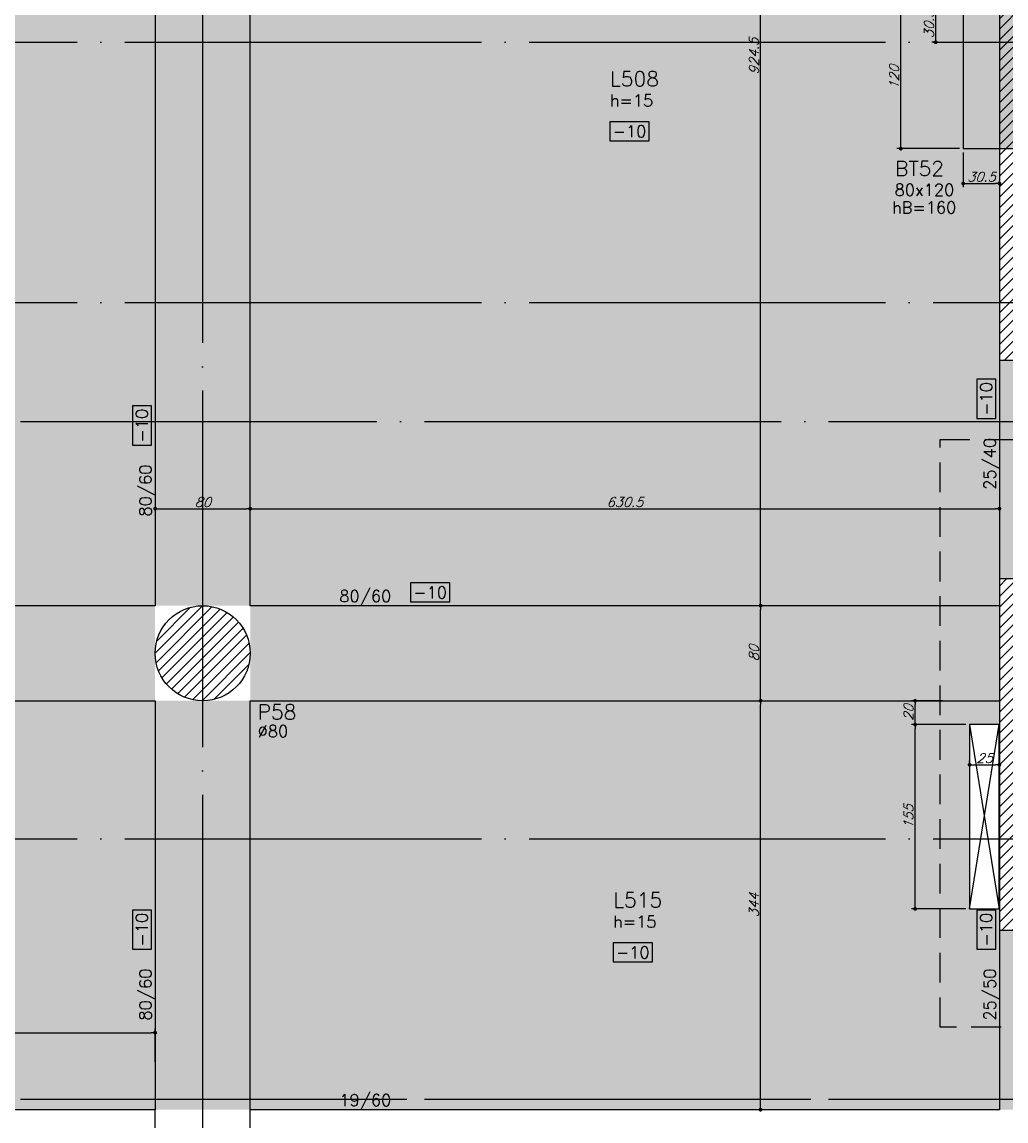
# Model space of a CAD drawing. Header units: millimetres. Extents: x -4245 to 5400, y -2094 to 2406.
# Drawn here: x -2772 to -1944, y -34 to 891 of the extents above; entities that cross this region are included whole.
import ezdxf
from ezdxf.enums import TextEntityAlignment as Align

# ---------------------------------------------------------------- set-up
doc = ezdxf.new("R2010")
doc.units = ezdxf.units.MM
doc.header["$LTSCALE"] = 50
doc.linetypes.add('DASHED', pattern=[0.75, 0.5, -0.25])
doc.linetypes.add('EIXO', pattern=[6.8, 6, -0.4, 0, -0.4])
for name, color, linetype in [('F-AUX-RED', 1, 'Continuous'), ('F-BLOCOS', 3, 'Continuous'), ('F-BLOCOS-DIM', 2, 'Continuous'), ('F-BLOCOS-HACH', 1, 'Continuous'), ('F-BLOCOS-NOME', 3, 'Continuous'), ('F-COTAS', 106, 'Continuous'), ('F-COTAS-FUROS', 50, 'Continuous'), ('F-EIXO', 12, 'EIXO'), ('F-LAJES-DIM', 2, 'Continuous'), ('F-LAJES-NOME', 4, 'Continuous'), ('F-PILARES-DIM', 172, 'Continuous'), ('F-PILARES-HACH', 174, 'Continuous'), ('F-PILARES-NOME', 170, 'Continuous'), ('F-PILARES-S', 170, 'Continuous'), ('F-TEXTO', 6, 'Continuous'), ('F-VIGAS', 3, 'Continuous'), ('F-VIGAS-DIM', 2, 'Continuous'), ('F-VÃO', 1, 'Continuous')]:
    doc.layers.add(name, color=color, linetype=linetype)
doc.layers.add('F-DESNIVEL-3', color=7, linetype='Continuous', true_color=0xd5c7ff)
doc.styles.add('CP-TEXT-INCL', font='simplex.shx', dxfattribs={"oblique": 20})
doc.styles.add('MCP', font='simplex.shx')
doc.styles.add('ROMANS', font='simplex.shx')
doc.dimstyles.new('CP-COTAS-50', dxfattribs={"dimscale": 0.64, "dimtxt": 12.5, "dimasz": 5, "dimexe": 5, "dimexo": 5, "dimgap": 2.5, "dimtad": 1, "dimdec": 1, "dimdsep": 46, "dimtxsty": 'CP-TEXT-INCL', "dimblk1": 'DOT', "dimblk2": 'DOT', "dimsah": 1, "dimcen": 9, "dimclrd": 256, "dimclre": 256, "dimclrt": 256, "dimadec": 0, "dimazin": 0, "dimtfac": 1, "dimtdec": 1, "dimtmove": 2, "dimatfit": 3, "dimldrblk": 'DOT', "dimfxl": 0, "dimtolj": 1, "dimarcsym": 0})
pattern_1 = [(45, (0, 5000), (-4.4194174, 4.4194174), [])]

# ---------------------------------------------------------------- blocks, each defined once
blk = doc.blocks.new('*U43')
at = {"layer": 'F-LAJES-DIM', "color": 1}
blk.add_lwpolyline([(0, 0), (33, 0), (33, 16), (0, 16)], close=True, dxfattribs=at)
at = {"layer": 'F-LAJES-DIM', "style": 'MCP'}
blk.add_attdef('DIM', text='', height=10, dxfattribs=at).set_placement((16.5, 8), align=Align.MIDDLE_CENTER)
blk = doc.blocks.new('*U55')
at = {"layer": 'F-LAJES-DIM', "color": 1}
blk.add_lwpolyline([(0, 0), (33, 0), (33, 16), (0, 16)], close=True, dxfattribs=at)
at = {"layer": 'F-LAJES-DIM', "style": 'MCP'}
blk.add_attdef('DIM', text='', height=10, dxfattribs=at).set_placement((16.5, 8), align=Align.MIDDLE_CENTER)
blk = doc.blocks.new('*U18')
at = {"layer": 'F-VIGAS-DIM', "color": 1}
blk.add_lwpolyline([(0, 0), (33, 0), (33, 16), (0, 16)], close=True, dxfattribs=at)
at = {"layer": 'F-VIGAS-DIM', "style": 'MCP'}
blk.add_attdef('DIM', text='', height=10, dxfattribs=at).set_placement((16.5, 8), align=Align.MIDDLE_CENTER)
blk = doc.blocks.new('*U23')
at = {"layer": 'F-EIXO'}
blk.add_line((0, 0), (7397, 0), dxfattribs=at)
at = {"layer": 'F-TEXTO', "style": 'ROMANS'}
blk.add_attdef('EIXO', text='', height=17.5, dxfattribs=at).set_placement((-28.2072, 0), align=Align.MIDDLE_CENTER)
blk = doc.blocks.new('*U29')
at = {"layer": 'F-EIXO'}
blk.add_line((0, 0), (7484.954, 0), dxfattribs=at)
at = {"layer": 'F-TEXTO', "style": 'ROMANS'}
blk.add_attdef('EIXO', text='', height=17.5, dxfattribs=at).set_placement((-28.2072, 0), align=Align.MIDDLE_CENTER)
blk = doc.blocks.new('*U32')
at = {"layer": 'F-EIXO'}
blk.add_line((0, 0), (0, -3477.88), dxfattribs=at)
at = {"layer": 'F-TEXTO', "style": 'ROMANS'}
blk.add_attdef('EIXO', text='', height=17.5, rotation=360, dxfattribs=at).set_placement((0, 28.21), align=Align.MIDDLE_CENTER)
blk = doc.blocks.new('_DOT')
at = {"color": 0, "linetype": 'ByBlock'}
blk.add_line((-0.5, 0), (-1, 0), dxfattribs=at)
at = {"color": 0, "linetype": 'ByBlock', "const_width": 0.5}
blk.add_lwpolyline([(-0.25, 0, 1), (0.25, 0, 1)], format="xyb", close=True, dxfattribs=at)
blk = doc.blocks.new('*D68')
at = {"layer": 'DEFPOINTS', "color": 0, "linetype": 'Continuous', "transparency": 16777216}
for p in [(-2150.51, 320), (-2150.51, 320), (-2150.51, -24)]:
    blk.add_point(p, dxfattribs=at)
at = {"layer": 'F-COTAS', "linetype": 'Continuous', "lineweight": -2, "transparency": 16777216}
blk.add_line((-2150.51, -20.8), (-2150.51, 316.8), dxfattribs=at)
at = {"layer": 'F-COTAS', "linetype": 'Continuous', "lineweight": -2, "transparency": 16777216, "xscale": 3.2, "yscale": 3.2, "zscale": 3.2}
for p, rotation in [((-2150.51, 320), 90), ((-2150.51, -24), 270)]:
    blk.add_blockref('_DOT', p, dxfattribs=dict(at, rotation=rotation))
at = {"layer": 'F-COTAS', "linetype": 'Continuous', "transparency": 16777216, "insert": (-2156.11, 148), "char_height": 8, "attachment_point": 5, "rotation": 90, "style": 'CP-TEXT-INCL'}
blk.add_mtext('\\A1;344', dxfattribs=at)
blk = doc.blocks.new('*D69')
at = {"layer": 'DEFPOINTS', "color": 0, "linetype": 'Continuous', "transparency": 16777216}
for p in [(-2150.51, 400), (-2150.51, 400), (-2150.51, 320)]:
    blk.add_point(p, dxfattribs=at)
at = {"layer": 'F-COTAS', "linetype": 'Continuous', "lineweight": -2, "transparency": 16777216}
blk.add_line((-2150.51, 323.2), (-2150.51, 396.8), dxfattribs=at)
at = {"layer": 'F-COTAS', "linetype": 'Continuous', "lineweight": -2, "transparency": 16777216, "xscale": 3.2, "yscale": 3.2, "zscale": 3.2}
for p, rotation in [((-2150.51, 400), 90), ((-2150.51, 320), 270)]:
    blk.add_blockref('_DOT', p, dxfattribs=dict(at, rotation=rotation))
at = {"layer": 'F-COTAS', "linetype": 'Continuous', "transparency": 16777216, "insert": (-2156.11, 360), "char_height": 8, "attachment_point": 5, "rotation": 90, "style": 'CP-TEXT-INCL'}
blk.add_mtext('\\A1;80', dxfattribs=at)
blk = doc.blocks.new('*D70')
at = {"layer": 'DEFPOINTS', "color": 0, "linetype": 'Continuous', "transparency": 16777216}
for p in [(-2150.51, 1324.5), (-2150.51, 1324.5), (-2150.51, 400)]:
    blk.add_point(p, dxfattribs=at)
at = {"layer": 'F-COTAS', "linetype": 'Continuous', "lineweight": -2, "transparency": 16777216}
blk.add_line((-2150.51, 403.2), (-2150.51, 1321.3), dxfattribs=at)
at = {"layer": 'F-COTAS', "linetype": 'Continuous', "lineweight": -2, "transparency": 16777216, "xscale": 3.2, "yscale": 3.2, "zscale": 3.2}
for p, rotation in [((-2150.51, 1324.5), 90), ((-2150.51, 400), 270)]:
    blk.add_blockref('_DOT', p, dxfattribs=dict(at, rotation=rotation))
at = {"layer": 'F-COTAS', "linetype": 'Continuous', "transparency": 16777216, "insert": (-2156.11, 862.25), "char_height": 8, "attachment_point": 5, "rotation": 90, "style": 'CP-TEXT-INCL'}
blk.add_mtext('\\A1;924.5', dxfattribs=at)
blk = doc.blocks.new('*D116')
at = {"layer": 'DEFPOINTS', "color": 0, "linetype": 'Continuous', "transparency": 16777216}
for p in [(-2660, 481.59), (-2580, 481.59), (-2580, 481.59)]:
    blk.add_point(p, dxfattribs=at)
at = {"layer": 'F-COTAS', "linetype": 'Continuous', "lineweight": -2, "transparency": 16777216}
blk.add_line((-2656.8, 481.59), (-2583.2, 481.59), dxfattribs=at)
at = {"layer": 'F-COTAS', "linetype": 'Continuous', "lineweight": -2, "transparency": 16777216, "xscale": 3.2, "yscale": 3.2, "zscale": 3.2, "rotation": 180}
blk.add_blockref('_DOT', (-2660, 481.59), dxfattribs=at)
at = {"layer": 'F-COTAS', "linetype": 'Continuous', "lineweight": -2, "transparency": 16777216, "xscale": 3.2, "yscale": 3.2, "zscale": 3.2}
blk.add_blockref('_DOT', (-2580, 481.59), dxfattribs=at)
at = {"layer": 'F-COTAS', "linetype": 'Continuous', "transparency": 16777216, "insert": (-2620, 487.19), "char_height": 8, "attachment_point": 5, "style": 'CP-TEXT-INCL'}
blk.add_mtext('\\A1;80', dxfattribs=at)
blk = doc.blocks.new('*D117')
at = {"layer": 'DEFPOINTS', "color": 0, "linetype": 'Continuous', "transparency": 16777216}
for p in [(-2580, 481.59), (-1949.5, 481.59), (-1949.5, 481.59)]:
    blk.add_point(p, dxfattribs=at)
at = {"layer": 'F-COTAS', "linetype": 'Continuous', "lineweight": -2, "transparency": 16777216}
blk.add_line((-2576.8, 481.59), (-1952.7, 481.59), dxfattribs=at)
at = {"layer": 'F-COTAS', "linetype": 'Continuous', "lineweight": -2, "transparency": 16777216, "xscale": 3.2, "yscale": 3.2, "zscale": 3.2, "rotation": 180}
blk.add_blockref('_DOT', (-2580, 481.59), dxfattribs=at)
at = {"layer": 'F-COTAS', "linetype": 'Continuous', "lineweight": -2, "transparency": 16777216, "xscale": 3.2, "yscale": 3.2, "zscale": 3.2}
blk.add_blockref('_DOT', (-1949.5, 481.59), dxfattribs=at)
at = {"layer": 'F-COTAS', "linetype": 'Continuous', "transparency": 16777216, "insert": (-2264.75, 487.19), "char_height": 8, "attachment_point": 5, "style": 'CP-TEXT-INCL'}
blk.add_mtext('\\A1;630.5', dxfattribs=at)
blk = doc.blocks.new('*D121')
at = {"layer": 'DEFPOINTS', "color": 0, "transparency": 16777216}
for p in [(-2032.52, 904.5), (-1980, 904.5), (-1980, 784.5)]:
    blk.add_point(p, dxfattribs=at)
at = {"layer": 'F-COTAS', "lineweight": -2, "transparency": 16777216}
for p, q in [((-1983.2, 904.5), (-2035.72, 904.5)), ((-2032.52, 787.7), (-2032.52, 901.3)), ((-1983.2, 784.5), (-2035.72, 784.5))]:
    blk.add_line(p, q, dxfattribs=at)
at = {"layer": 'F-COTAS', "lineweight": -2, "transparency": 16777216, "xscale": 3.2, "yscale": 3.2, "zscale": 3.2}
for p, rotation in [((-2032.52, 904.5), 90), ((-2032.52, 784.5), 270)]:
    blk.add_blockref('_DOT', p, dxfattribs=dict(at, rotation=rotation))
at = {"layer": 'F-COTAS', "transparency": 16777216, "insert": (-2038.12, 844.5), "char_height": 8, "attachment_point": 5, "rotation": 90, "style": 'CP-TEXT-INCL'}
blk.add_mtext('\\A1;120', dxfattribs=at)
blk = doc.blocks.new('*D122')
at = {"layer": 'DEFPOINTS', "color": 0, "transparency": 16777216}
for p in [(-2003.14, 904.5), (-1998.31, 904.5), (-1998.31, 874)]:
    blk.add_point(p, dxfattribs=at)
at = {"layer": 'F-COTAS', "lineweight": -2, "transparency": 16777216}
for p, q in [((-2001.51, 904.5), (-2006.34, 904.5)), ((-2003.14, 877.2), (-2003.14, 901.3)), ((-2001.51, 874), (-2006.34, 874))]:
    blk.add_line(p, q, dxfattribs=at)
at = {"layer": 'F-COTAS', "lineweight": -2, "transparency": 16777216, "xscale": 3.2, "yscale": 3.2, "zscale": 3.2}
for p, rotation in [((-2003.14, 904.5), 90), ((-2003.14, 874), 270)]:
    blk.add_blockref('_DOT', p, dxfattribs=dict(at, rotation=rotation))
at = {"layer": 'F-COTAS', "transparency": 16777216, "insert": (-2008.74, 889.25), "char_height": 8, "attachment_point": 5, "rotation": 90, "style": 'CP-TEXT-INCL'}
blk.add_mtext('\\A1;30.5', dxfattribs=at)
blk = doc.blocks.new('*D123')
at = {"layer": 'DEFPOINTS', "color": 0, "transparency": 16777216}
for p in [(-1980, 784.5), (-1949.5, 784.5), (-1949.5, 755.2)]:
    blk.add_point(p, dxfattribs=at)
at = {"layer": 'F-COTAS', "lineweight": -2, "transparency": 16777216}
for p, q in [((-1980, 781.3), (-1980, 752)), ((-1949.5, 781.3), (-1949.5, 752)), ((-1976.8, 755.2), (-1952.7, 755.2))]:
    blk.add_line(p, q, dxfattribs=at)
at = {"layer": 'F-COTAS', "lineweight": -2, "transparency": 16777216, "xscale": 3.2, "yscale": 3.2, "zscale": 3.2, "rotation": 180}
blk.add_blockref('_DOT', (-1980, 755.2), dxfattribs=at)
at = {"layer": 'F-COTAS', "lineweight": -2, "transparency": 16777216, "xscale": 3.2, "yscale": 3.2, "zscale": 3.2}
blk.add_blockref('_DOT', (-1949.5, 755.2), dxfattribs=at)
at = {"layer": 'F-COTAS', "transparency": 16777216, "insert": (-1964.75, 760.8), "char_height": 8, "attachment_point": 5, "style": 'CP-TEXT-INCL'}
blk.add_mtext('\\A1;30.5', dxfattribs=at)
blk = doc.blocks.new('*U171')
at = {"layer": 'F-VÃO'}
for p, q in [((0, 0), (25, 155)), ((0, 155), (25, 0))]:
    blk.add_line(p, q, dxfattribs=at)
at = {"layer": 'F-VÃO', "color": 3}
blk.add_lwpolyline([(0, 0), (25, 0), (25, 155), (0, 155)], close=True, dxfattribs=at)
blk = doc.blocks.new('*D182')
at = {"layer": 'DEFPOINTS', "color": 0, "transparency": 16777216}
for p in [(-2020.41, 300), (-1974.6, 300), (-1974.6, 145)]:
    blk.add_point(p, dxfattribs=at)
at = {"layer": 'F-COTAS-FUROS', "lineweight": -2, "transparency": 16777216}
for p, q in [((-1977.8, 300), (-2023.61, 300)), ((-2020.41, 148.2), (-2020.41, 296.8)), ((-1977.8, 145), (-2023.61, 145))]:
    blk.add_line(p, q, dxfattribs=at)
at = {"layer": 'F-COTAS-FUROS', "lineweight": -2, "transparency": 16777216, "xscale": 3.2, "yscale": 3.2, "zscale": 3.2}
for p, rotation in [((-2020.41, 300), 90), ((-2020.41, 145), 270)]:
    blk.add_blockref('_DOT', p, dxfattribs=dict(at, rotation=rotation))
at = {"layer": 'F-COTAS-FUROS', "transparency": 16777216, "insert": (-2026.01, 222.5), "char_height": 8, "attachment_point": 5, "rotation": 90, "style": 'CP-TEXT-INCL'}
blk.add_mtext('\\A1;155', dxfattribs=at)
blk = doc.blocks.new('*D183')
at = {"layer": 'DEFPOINTS', "color": 0, "transparency": 16777216}
for p in [(-2020.41, 320), (-1993.8, 320), (-1974.6, 300)]:
    blk.add_point(p, dxfattribs=at)
at = {"layer": 'F-COTAS-FUROS', "lineweight": -2, "transparency": 16777216}
for p, q in [((-1997, 320), (-2023.61, 320)), ((-2020.41, 303.2), (-2020.41, 316.8)), ((-1977.8, 300), (-2023.61, 300))]:
    blk.add_line(p, q, dxfattribs=at)
at = {"layer": 'F-COTAS-FUROS', "lineweight": -2, "transparency": 16777216, "xscale": 3.2, "yscale": 3.2, "zscale": 3.2}
for p, rotation in [((-2020.41, 320), 90), ((-2020.41, 300), 270)]:
    blk.add_blockref('_DOT', p, dxfattribs=dict(at, rotation=rotation))
at = {"layer": 'F-COTAS-FUROS', "transparency": 16777216, "insert": (-2026.01, 310), "char_height": 8, "attachment_point": 5, "rotation": 90, "style": 'CP-TEXT-INCL'}
blk.add_mtext('\\A1;20', dxfattribs=at)
blk = doc.blocks.new('*D184')
at = {"layer": 'DEFPOINTS', "color": 0, "transparency": 16777216}
for p in [(-1974.6, 264.88), (-1949.6, 266.18), (-1949.6, 264.88)]:
    blk.add_point(p, dxfattribs=at)
at = {"layer": 'F-COTAS-FUROS', "lineweight": -2, "transparency": 16777216}
for p, q in [((-1974.6, 268.08), (-1974.6, 269.38)), ((-1949.6, 268.08), (-1949.6, 269.38)), ((-1971.4, 266.18), (-1952.8, 266.18))]:
    blk.add_line(p, q, dxfattribs=at)
at = {"layer": 'F-COTAS-FUROS', "lineweight": -2, "transparency": 16777216, "xscale": 3.2, "yscale": 3.2, "zscale": 3.2, "rotation": 180}
blk.add_blockref('_DOT', (-1974.6, 266.18), dxfattribs=at)
at = {"layer": 'F-COTAS-FUROS', "lineweight": -2, "transparency": 16777216, "xscale": 3.2, "yscale": 3.2, "zscale": 3.2}
blk.add_blockref('_DOT', (-1949.6, 266.18), dxfattribs=at)
at = {"layer": 'F-COTAS-FUROS', "transparency": 16777216, "insert": (-1962.1, 271.78), "char_height": 8, "attachment_point": 5, "style": 'CP-TEXT-INCL'}
blk.add_mtext('\\A1;25', dxfattribs=at)
blk = doc.blocks.new('*D227')
at = {"layer": 'DEFPOINTS', "color": 0, "transparency": 16777216}
for p in [(-2660, 40.77), (-2660, 13.13), (-3128.59, -24)]:
    blk.add_point(p, dxfattribs=at)
at = {"layer": 'F-COTAS', "lineweight": -2, "transparency": 16777216}
for p, q in [((-3128.59, -20.8), (-3128.59, 43.97)), ((-3125.39, 40.77), (-2663.2, 40.77)), ((-2660, 16.33), (-2660, 43.97))]:
    blk.add_line(p, q, dxfattribs=at)
at = {"layer": 'F-COTAS', "lineweight": -2, "transparency": 16777216, "xscale": 3.2, "yscale": 3.2, "zscale": 3.2, "rotation": 180}
blk.add_blockref('_DOT', (-3128.59, 40.77), dxfattribs=at)
at = {"layer": 'F-COTAS', "lineweight": -2, "transparency": 16777216, "xscale": 3.2, "yscale": 3.2, "zscale": 3.2}
blk.add_blockref('_DOT', (-2660, 40.77), dxfattribs=at)
at = {"layer": 'F-COTAS', "transparency": 16777216, "insert": (-2894.3, 46.37), "char_height": 8, "attachment_point": 5, "style": 'CP-TEXT-INCL'}
blk.add_mtext('\\A1;468.6', dxfattribs=at)

msp = doc.modelspace()

# ---------------------------------------------------------------- hatches: boundary and pattern name
at = {"layer": 'F-BLOCOS-HACH'}
h = msp.add_hatch(dxfattribs=at)
h.set_pattern_fill('AR-CONC', color=256, scale=0.1)
h.paths.add_polyline_path([(-2540, 1409.5), (-2700, 1409.5), (-2700, 1364.5), (-2700, 1319.5), (-2540, 1319.5)])
h.paths.add_polyline_path([(-1900, 904.5), (-1980, 904.5), (-1980, 784.5), (-1900, 784.5)])
at = {"layer": 'F-DESNIVEL-3', "linetype": 'Continuous'}
h = msp.add_hatch(color=256, dxfattribs=at)
h.dxf.hatch_style = 1
h.paths.add_polyline_path([(-1949.5, 145), (-1974.6, 145), (-1974.6, 300), (-1949.5, 300), (-1949.5, 320), (-2580, 320), (-2580, -24), (-1949.5, -24), (-1949.5, 127)])
at = {"layer": 'F-PILARES-HACH', "linetype": 'Continuous'}
h = msp.add_hatch(dxfattribs=at)
h.set_pattern_fill('ANSI31', color=256, scale=50, style=0)
h.set_pattern_definition(pattern_1)
h.paths.add_polyline_path([(-1949.5, 606.5), (-1924.5, 606.5), (-1924.5, 904.5), (-1949.5, 904.5)], flags=16)
h = msp.add_hatch(dxfattribs=at)
h.set_pattern_fill('ANSI31', color=256, scale=50, style=0)
h.set_pattern_definition(pattern_1)
h.paths.add_polyline_path([(-1949.5, 127), (-1924.5, 127), (-1924.5, 422.5), (-1949.5, 422.5)], flags=16)
h = msp.add_hatch(dxfattribs=at)
h.set_pattern_fill('ANSI31', color=256, scale=50)
h.set_pattern_definition(pattern_1)
edge = h.paths.add_edge_path()
edge.add_arc((-2620, 360), 40, 0, 360)

# ---------------------------------------------------------------- linework, layer by layer
at = {"layer": 'F-AUX-RED', "color": 4, "linetype": 'DASHED'}
msp.add_lwpolyline([(-1999.294, 539.758), (-1085.673, 539.758), (-1085.673, 45.469), (-1999.294, 45.469)], close=True, dxfattribs=at)
at = {"layer": 'F-BLOCOS', "color": 2, "linetype": 'Continuous'}
msp.add_lwpolyline([(-1900, 784.5), (-1900, 904.5), (-1980, 904.5), (-1980, 784.5), (-1900, 784.5)], dxfattribs=at)
at = {"layer": 'F-DESNIVEL-3', "linetype": 'Continuous'}
for points in [[(-2580, 1349.4), (-2660, 1349.4), (-2660, 400)], [(-2580, 1349.4), (-2660, 400), (-2620.513, 400)], [(-2580, 1349.4), (-2620.513, 400), (-2620, 400.102)], [(-2580, 1349.4), (-2620, 400.102), (-2619.487, 400)], [(-2580, 1349.4), (-2619.487, 400), (-2580, 400)], [(-2660, 1324.5), (-3180, 1324.5), (-3180, 400)], [(-2660, 1324.5), (-3180, 400), (-2660, 1324.5)], [(-2660, 1324.5), (-3180, 400), (-2660, 400)], [(-2660, 1324.5), (-2660, 400), (-2660, 1324.5)], [(-2551.5, 1324.5), (-2580, 1324.5), (-2580, 400)], [(-2551.5, 1324.5), (-2580, 400), (-2551.5, 1324.5)], [(-2551.5, 1324.5), (-2580, 400), (-1949.5, 400)], [(-2551.5, 1324.5), (-1949.5, 400), (-2551.5, 1324.5)], [(-2551.5, 1324.5), (-1949.5, 400), (-1980, 904.5)], [(-1949.5, 400), (-1949.5, 904.5), (-1980, 904.5)], [(-1949.5, 400), (-1980, 904.5), (-1949.5, 400)], [(-1949.5, 400), (-1949.5, 606.5), (-1949.5, 904.5)], [(-1949.5, 400), (-1949.5, 904.5), (-1949.5, 400)], [(-1949.5, 400), (-1949.5, 422.5), (-1949.5, 606.5)], [(-1949.5, 400), (-1949.5, 606.5), (-1949.5, 400)], [(-1949.5, 422.6), (-1924.5, 422.6), (-1924.5, 606.4)], [(-1949.5, 422.6), (-1924.5, 606.4), (-1949.5, 606.4)], [(-1949.5, 422.6), (-1949.5, 606.4), (-1949.5, 422.6)], [(-3200, 320), (-2660, 360.513), (-2660, 400)], [(-3200, 320), (-2660, 400), (-3200, 400)], [(-2579.898, 360), (-1949.6, 400), (-2580, 400)], [(-2579.898, 360), (-2580, 400), (-2580, 360.513)], [(-2579.898, 360), (-1949.6, 320), (-1949.6, 400)], [(-3200, 320), (-2660.102, 360), (-2660, 360.513)], [(-3200, 320), (-2660, 359.487), (-2660.102, 360)], [(-3200, 320), (-2660, 320), (-2660, 359.487)], [(-2579.898, 360), (-2580, 359.487), (-2580, 320)], [(-2579.898, 360), (-2580, 320), (-1949.6, 320)], [(-3200, 320), (-3055, -24), (-2660, -24)], [(-3200, 320), (-2660, -24), (-3200, 320)], [(-3200, 320), (-2660, -24), (-2660, 320)], [(-3200, 320), (-2660, 320), (-3200, 320)], [(-2580, -24), (-2620.513, 320), (-2660, 320)], [(-2580, -24), (-2660, 320), (-2660, -24)], [(-2580, -24), (-2620, 319.898), (-2620.513, 320)], [(-2580, -24), (-2619.487, 320), (-2620, 319.898)], [(-2580, -24), (-2580, 320), (-2619.487, 320)], [(-1949.5, 320), (-1949.5, -24), (-1949.5, 320)], [(-1949.5, 320), (-1949.5, -24), (-1949.5, 127)], [(-1949.5, 320), (-1949.5, 127), (-1949.5, 320)], [(-1924.5, -24), (-1924.5, 126.9), (-1949.5, 126.9)], [(-1924.5, -24), (-1949.5, 126.9), (-1949.5, -24)], [(-2580, -24), (-2660, -24), (-2580, -24)], [(-1924.5, -24), (-1949.5, -24), (-1924.5, -24)]]:
    msp.add_solid(points, dxfattribs=at)
at = {"layer": 'F-EIXO'}
msp.add_line((-3768.53, -15), (3691.239, -15), dxfattribs=at)
at = {"layer": 'F-PILARES-S', "linetype": 'Continuous'}
for points in [[(-1949.5, 606.5), (-1924.5, 606.5), (-1924.5, 904.5), (-1949.5, 904.5), (-1949.5, 606.5)], [(-1949.5, 127), (-1924.5, 127), (-1924.5, 422.5), (-1949.5, 422.5), (-1949.5, 127)]]:
    msp.add_lwpolyline(points, dxfattribs=at)
msp.add_circle((-2620, 360), 40, dxfattribs=at)
at = {"layer": 'F-VIGAS'}
for points in [[(-2580, 400), (-2580, 1349.5)], [(-2660, 1324.5), (-2660, 400)], [(-1949.5, 606.5), (-1949.5, 422.5)], [(-2660, 400), (-3180, 400)], [(-1949.5, 400), (-2580, 400)], [(-3200, 320), (-2660, 320)], [(-2660, 320), (-2660, -24)], [(-2580, 320), (-1949.5, 320)], [(-2580, -24), (-2580, 320)], [(-1949.5, 127), (-1949.5, -24)], [(-2660, -24), (-3055, -24)], [(-2660, -43), (-2660, -24)], [(-1949.5, -24), (-2580, -24)], [(-2580, -43), (-2580, -24)]]:
    msp.add_lwpolyline(points, dxfattribs=at)

# ---------------------------------------------------------------- block references
at = {"layer": 'F-EIXO', "linetype": 'Continuous'}
for name, p in [('*U32', (-2620, 1941.357)), ('*U23', (-3705.761, 874)), ('*U23', (-3705.761, 655)), ('*U29', (-3793.715, 555)), ('*U23', (-3705.761, 204)), ('*U29', (-3793.715, -15))]:
    msp.add_blockref(name, p, dxfattribs=at)
at = {"layer": 'F-LAJES-DIM', "linetype": 'Continuous'}
for name, p in [('*U55', (-2277.26, 791.049)), ('*U43', (-2274.53, 100.315))]:
    msp.add_blockref(name, p, dxfattribs=at).add_auto_attribs({'DIM': '-10'})
at = {"layer": 'F-VIGAS-DIM', "linetype": 'Continuous', "rotation": 90}
for p in [(-1952.625, 557.5), (-2663.125, 535), (-2663.125, 111), (-1952.625, 111)]:
    msp.add_blockref('*U18', p, dxfattribs=at).add_auto_attribs({'DIM': '-10'})
at = {"layer": 'F-VIGAS-DIM', "linetype": 'Continuous'}
msp.add_blockref('*U18', (-2445, 403.125), dxfattribs=at).add_auto_attribs({'DIM': '-10'})
at = {"layer": 'F-VÃO'}
msp.add_blockref('*U171', (-1974.6, 145), dxfattribs=at)

# ---------------------------------------------------------------- texts
at = {"layer": 'F-BLOCOS-DIM', "linetype": 'Continuous', "style": 'MCP'}
msp.add_text('80x120', height=10, dxfattribs=at).set_placement((-2037.664, 754.813), align=Align.TOP_LEFT)
msp.add_text(' hB=160', height=10, dxfattribs=at).set_placement((-2046.658, 729.999))
at = {"layer": 'F-BLOCOS-NOME', "linetype": 'Continuous', "style": 'MCP'}
msp.add_text('BT52', height=12.5, dxfattribs=at).set_placement((-2037.312, 761.519))
at = {"layer": 'F-LAJES-DIM', "linetype": 'Continuous', "style": 'MCP'}
for p in [(-2277.26, 819.949), (-2274.53, 129.215)]:
    msp.add_text('h=15', height=10, dxfattribs=at).set_placement(p)
at = {"layer": 'F-LAJES-NOME', "linetype": 'Continuous', "style": 'MCP'}
for s, p in [('L508', (-2277.26, 836.949)), ('L515', (-2274.53, 146.215))]:
    msp.add_text(s, height=12.5, dxfattribs=at).set_placement(p)
at = {"layer": 'F-PILARES-DIM', "linetype": 'Continuous', "style": 'MCP'}
msp.add_text('%%c80', height=10, dxfattribs=at).set_placement((-2573.75, 289.375))
at = {"layer": 'F-PILARES-NOME', "linetype": 'Continuous', "style": 'MCP'}
msp.add_text('P58', height=12.5, dxfattribs=at).set_placement((-2573.75, 304.375))
at = {"layer": 'F-VIGAS-DIM', "linetype": 'Continuous', "style": 'MCP'}
for s, p in [('25/40', (-1952.625, 497.5)), ('80/60', (-2663.125, 475)), ('80/60', (-2663.125, 51)), ('25/50', (-1952.625, 51))]:
    msp.add_text(s, height=10, rotation=90, dxfattribs=at).set_placement(p)
for s, p in [('80/60', (-2505, 403.125)), ('19/60', (-2505, -20.875))]:
    msp.add_text(s, height=10, dxfattribs=at).set_placement(p)

# ---------------------------------------------------------------- dimensions: what is measured, and where the dimension line sits
at = {"layer": 'F-COTAS', "linetype": 'Continuous'}
for base, p1, p2, angle, picture, middle in [((-2150.512, 1324.5), (-2150.512, 400), (-2150.512, 1324.5), 270, '*D70', (-2156.112, 862.25)), ((-2580, 481.59), (-2660, 481.59), (-2580, 481.59), 180, '*D116', (-2620, 487.19)), ((-1949.5, 481.59), (-2580, 481.59), (-1949.5, 481.59), 180, '*D117', (-2264.75, 487.19)), ((-2150.512, 400), (-2150.512, 320), (-2150.512, 400), 270, '*D69', (-2156.112, 360)), ((-2150.512, 320), (-2150.512, -24), (-2150.512, 320), 270, '*D68', (-2156.112, 148))]:
    dim = msp.add_linear_dim(base=base, p1=p1, p2=p2, angle=angle, dimstyle='CP-COTAS-50', dxfattribs=at)
    dim.commit()
    dim.dimension.update_dxf_attribs({"geometry": picture, "text_midpoint": middle})
at = {"layer": 'F-COTAS'}
for base, p1, p2, picture, middle in [((-2032.524, 904.5), (-1980, 784.5), (-1980, 904.5), '*D121', (-2038.124, 844.5)), ((-2003.136, 904.5), (-1998.311, 874), (-1998.311, 904.5), '*D122', (-2008.736, 889.25))]:
    dim = msp.add_linear_dim(base=base, p1=p1, p2=p2, angle=90, dimstyle='CP-COTAS-50', dxfattribs=at)
    dim.commit()
    dim.dimension.update_dxf_attribs({"geometry": picture, "text_midpoint": middle})
dim = msp.add_linear_dim(base=(-1949.5, 755.205), p1=(-1980, 784.5), p2=(-1949.5, 784.5), dimstyle='CP-COTAS-50', dxfattribs=at)
dim.commit()
dim.dimension.update_dxf_attribs({"geometry": '*D123', "text_midpoint": (-1964.75, 760.805)})
dim = msp.add_linear_dim(base=(-2660, 40.771), p1=(-3128.591, -24), p2=(-2660, 13.13), dimstyle='CP-COTAS-50', override={"dimfxl": 7.5}, dxfattribs=at)
dim.commit()
dim.dimension.update_dxf_attribs({"geometry": '*D227', "text_midpoint": (-2894.296, 46.371)})
at = {"layer": 'F-COTAS-FUROS'}
for base, p1, p2, picture, middle in [((-2020.407, 320), (-1974.6, 300), (-1993.801, 320), '*D183', (-2026.007, 310)), ((-2020.407, 300), (-1974.6, 145), (-1974.6, 300), '*D182', (-2026.007, 222.5))]:
    dim = msp.add_linear_dim(base=base, p1=p1, p2=p2, angle=90, dimstyle='CP-COTAS-50', override={"dimdec": 0, "dimfxl": 7.5}, dxfattribs=at)
    dim.commit()
    dim.dimension.update_dxf_attribs({"geometry": picture, "text_midpoint": middle})
dim = msp.add_linear_dim(base=(-1949.6, 266.18), p1=(-1974.6, 264.876), p2=(-1949.6, 264.876), dimstyle='CP-COTAS-50', override={"dimdec": 0, "dimfxl": 7.5}, dxfattribs=at)
dim.commit()
dim.dimension.update_dxf_attribs({"geometry": '*D184', "text_midpoint": (-1962.1, 271.78)})

doc.saveas('drawing.dxf')
